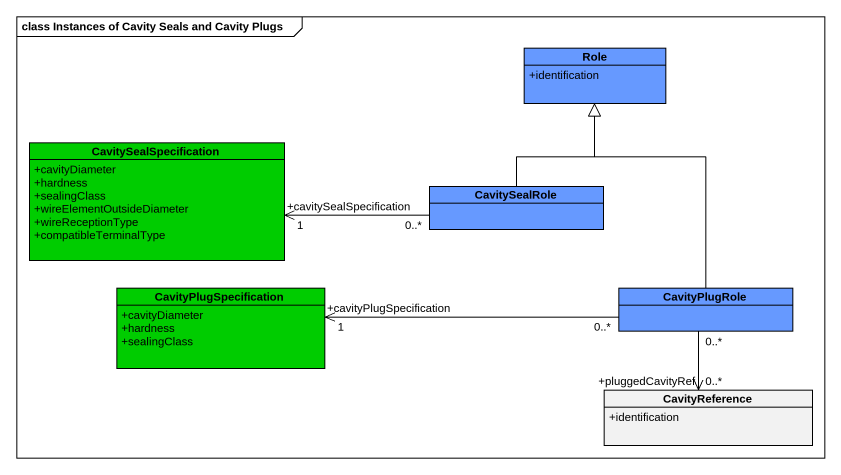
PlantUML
@startuml
mainframe class Instances of Cavity Seals and Cavity Plugs
hide circle
hide empty members
skinparam classAttributeIconSize 0
class Role #6699FF {
  +identification
}
class CavitySealSpecification #00CC00 {
  +cavityDiameter
  +hardness
  +sealingClass
  +wireElementOutsideDiameter
  +wireReceptionType
  +compatibleTerminalType
}
class CavitySealRole #6699FF
class CavityPlugSpecification #00CC00 {
  +cavityDiameter
  +hardness
  +sealingClass
}
class CavityPlugRole #6699FF
class CavityReference {
  +identification
}
CavitySealRole -up-|> Role
CavitySealRole "0..*" -left-> "+cavitySealSpecification\n1" CavitySealSpecification
CavityPlugRole -up-|> Role
CavityPlugRole "0..*" -left-> "+cavityPlugSpecification\n1" CavityPlugSpecification
CavityPlugRole "0..*" --> "+pluggedCavityRef\n0..*" CavityReference
@enduml
